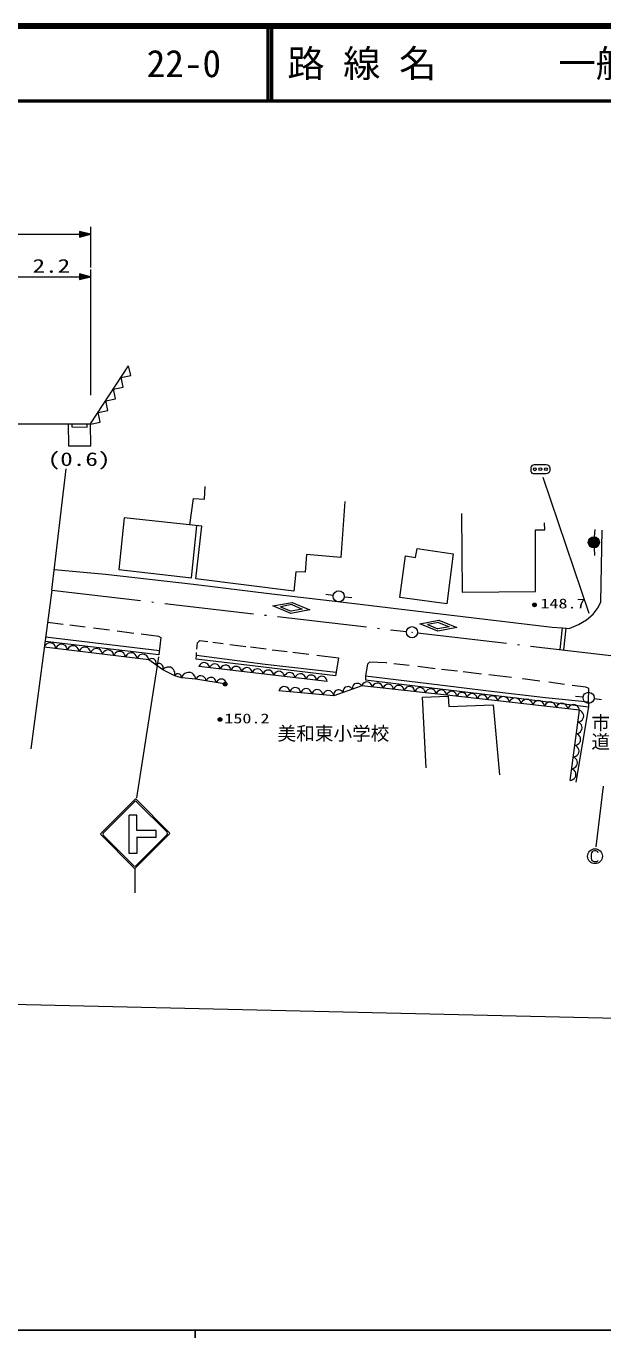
# Model space of a CAD drawing. Units: millimetres, scale not verified. Extents: x 80082 to 720082, y -79451 to 280549.
# Drawn here: x 185448 to 262768, y 104549 to 280549 of the extents above; entities that cross this region are included whole.
import ezdxf
from ezdxf.enums import TextEntityAlignment as Align

# ---------------------------------------------------------------- set-up
doc = ezdxf.new("R2010")
doc.units = ezdxf.units.MM
doc.header["$LTSCALE"] = 1000
doc.linetypes.add('LONG_DASHED_DOTTED', pattern=[15.25, 12, -1.5, 0.25, -1.5])
for name, color, linetype, lineweight in [('M-TTL', 2, 'Continuous', 140), ('M-TTL-BAND', 7, 'Continuous', 25), ('M-TTL-LINE', 7, 'Continuous', 50), ('S-BGD', 7, 'Continuous', 13), ('S-BGD-CRST', 4, 'Continuous', 13), ('S-BGD-HTXT', 6, 'Continuous', 13), ('S-BMK', 2, 'LONG_DASHED_DOTTED', 13)]:
    doc.layers.add(name, color=color, linetype=linetype, lineweight=lineweight)
doc.layers.add('M-TTL-TXT', color=7, linetype='Continuous')
doc.styles.add('@ＭＳ ゴシック', font='')
doc.styles.add('ＭＳ ゴシック', font='')
doc.styles.get('@ＭＳ ゴシック').set_extended_font_data('@MS Gothic')
doc.styles.get('ＭＳ ゴシック').set_extended_font_data('MS Gothic')

# ---------------------------------------------------------------- blocks, each defined once
blk = doc.blocks.new('BUHIN8')
at = {"color": 4, "linetype": 'Continuous', "lineweight": 13}
blk.add_lwpolyline([(-519, -796), (796, -519), (519, 796)], dxfattribs=at)
blk = doc.blocks.new('BUHIN10')
at = {"color": 4, "linetype": 'Continuous', "lineweight": 13}
for points in [[(0, 0), (-1500, 375), (-1500, -375)], [(-308, 0), (-1406, -262), (-1406, 262)], [(-458, 0), (-1350, -206), (-1350, 206)], [(-611, 0), (-1294, -150), (-1294, 150)], [(-761, 0), (-1238, -94), (-1238, 94)]]:
    blk.add_lwpolyline(points, close=True, dxfattribs=at)
for points in [[(-154, 0), (-1462, -319), (-1462, 319), (-158, 0)], [(-1181, 0), (-915, 0), (-1181, -38), (-1181, 38), (-915, 0)]]:
    blk.add_lwpolyline(points, dxfattribs=at)
blk = doc.blocks.new('BUHIN24')
at = {"color": 7, "linetype": 'Continuous', "lineweight": 13}
blk.add_lwpolyline([(-105, -784), (83, -749), (249, -676), (442, -546), (559, -386), (642, -210), (675, 33), (641, 226), (570, 411), (418, 587), (277, 697), (105, 784)], dxfattribs=at)
blk = doc.blocks.new('BUHIN25')
at = {"color": 7, "linetype": 'Continuous', "lineweight": 13}
blk.add_lwpolyline([(784, -90), (746, 97), (670, 261), (536, 451), (375, 565), (197, 645), (-46, 673), (-237, 635), (-420, 561), (-593, 406), (-701, 263), (-784, 90)], dxfattribs=at)
blk = doc.blocks.new('BUHIN26')
at = {"color": 7, "linetype": 'Continuous', "lineweight": 13}
blk.add_lwpolyline([(683, -78), (650, 85), (583, 228), (467, 393), (326, 492), (171, 562), (-40, 586), (-207, 553), (-367, 488), (-517, 353), (-611, 229), (-683, 78)], dxfattribs=at)
blk = doc.blocks.new('BUHIN27')
at = {"color": 7, "linetype": 'Continuous', "lineweight": 13}
blk.add_lwpolyline([(713, -77), (677, 93), (606, 241), (484, 413), (337, 515), (175, 587), (-46, 610), (-219, 575), (-385, 506), (-541, 365), (-638, 235), (-713, 77)], dxfattribs=at)
blk = doc.blocks.new('BUHIN28')
at = {"color": 7, "linetype": 'Continuous', "lineweight": 13}
blk.add_lwpolyline([(624, 220), (527, 347), (409, 442), (239, 537), (75, 563), (-88, 558), (-281, 490), (-412, 392), (-523, 269), (-596, 88), (-625, -59), (-624, -220)], dxfattribs=at)
blk = doc.blocks.new('BUHIN29')
at = {"color": 7, "linetype": 'Continuous', "lineweight": 13}
blk.add_lwpolyline([(736, -66), (696, 108), (620, 260), (491, 434), (337, 537), (169, 608), (-59, 628), (-236, 588), (-406, 515), (-564, 366), (-661, 230), (-736, 66)], dxfattribs=at)
blk = doc.blocks.new('BUHIN30')
at = {"color": 7, "linetype": 'Continuous', "lineweight": 13}
blk.add_lwpolyline([(717, -83), (683, 88), (613, 238), (491, 412), (343, 516), (181, 590), (-41, 615), (-216, 581), (-384, 513), (-542, 372), (-641, 241), (-717, 83)], dxfattribs=at)
blk = doc.blocks.new('BUHIN31')
at = {"color": 7, "linetype": 'Continuous', "lineweight": 13}
blk.add_lwpolyline([(679, -110), (654, 55), (594, 200), (485, 371), (349, 477), (198, 554), (-13, 588), (-181, 562), (-343, 505), (-500, 377), (-600, 257), (-679, 110)], dxfattribs=at)
blk = doc.blocks.new('BUHIN35')
at = {"color": 7, "linetype": 'Continuous', "lineweight": 13}
blk.add_lwpolyline([(474, -330), (515, -197), (522, -64), (503, 104), (438, 234), (351, 347), (204, 450), (68, 492), (-76, 508), (-241, 468), (-360, 413), (-474, 330)], dxfattribs=at)
blk = doc.blocks.new('BUHIN36')
at = {"color": 7, "linetype": 'Continuous', "lineweight": 13}
blk.add_lwpolyline([(778, -95), (742, 91), (667, 254), (536, 444), (376, 558), (201, 639), (-41, 668), (-230, 632), (-413, 560), (-586, 407), (-694, 267), (-778, 95)], dxfattribs=at)
blk = doc.blocks.new('BUHIN13')
at = {"color": 7, "linetype": 'Continuous', "lineweight": 13}
for centre, radius in [((0, 0), 250), ((0, 0), 219), ((0, 0), 188), ((0, 0), 156), ((0, 0), 125), ((0, 0), 93.8), ((0, -1), 62.5), ((0, 0), 31.2)]:
    blk.add_circle(centre, radius, dxfattribs=at)
blk = doc.blocks.new('BUHIN139')
at = {"color": 7, "linetype": 'Continuous', "lineweight": 13}
blk.add_circle((0, 0), 746, dxfattribs=at)
blk = doc.blocks.new('BUHIN141')
at = {"color": 7, "linetype": 'Continuous', "lineweight": 13}
blk.add_lwpolyline([(440, 475), (400, 570), (330, 640), (235, 695), (120, 725), (-75, 725), (-230, 695), (-390, 585), (-485, 445), (-525, 245), (-525, -245), (-485, -455), (-410, -580), (-265, -685), (-85, -725), (105, -725), (250, -710), (325, -665), (395, -600), (425, -530)], dxfattribs=at)
blk.add_circle((0, 0), 995, dxfattribs=at)
blk = doc.blocks.new('BUHIN1')
at = {"color": 2, "linetype": 'Continuous', "lineweight": 13}
for radius in [746, 22.5]:
    blk.add_circle((0, 0), radius, dxfattribs=at)

msp = doc.modelspace()

# ---------------------------------------------------------------- linework, layer by layer
at = {"layer": 'M-TTL'}
msp.add_line((720082, 280549), (80082, 280549), dxfattribs=at)
at = {"layer": 'M-TTL-BAND'}
for p, q in [((80082, 105549), (619082, 105549)), ((208082, 105549), (208082, 104549))]:
    msp.add_line(p, q, dxfattribs=at)
at = {"layer": 'M-TTL-LINE'}
for p, q in [((217832, 280549), (217832, 270549)), ((218332, 280549), (218332, 270549)), ((80082, 270549), (720082, 270549))]:
    msp.add_line(p, q, dxfattribs=at)
at = {"layer": 'S-BGD'}
for p, q in [((254725, 220029), (260882, 201808)), ((209342, 217088), (209442, 218787)), ((207390, 213618), (207892, 217188)), ((207892, 217188), (209342, 217088)), ((228181, 216789), (227631, 209243)), ((243814, 215162), (243910, 204609)), ((198598, 214590), (197848, 207644)), ((208992, 213441), (198598, 214590)), ((207593, 206544), (208345, 213512)), ((208192, 206395), (208992, 213441)), ((253727, 204673), (253727, 212988)), ((253727, 212988), (255006, 212988)), ((255006, 212988), (254974, 213915)), ((261645, 212028), (261735, 213023)), ((262500, 203309), (262671, 212924)), ((223034, 209643), (222834, 207294)), ((227631, 209243), (223034, 209643)), ((235531, 203874), (236298, 209502)), ((236298, 209502), (237642, 209246)), ((237642, 209246), (237897, 210461)), ((237897, 210461), (242726, 209758)), ((242726, 209758), (241863, 203042)), ((261614, 210532), (261664, 209533)), ((189196, 207664), (196075, 207018)), ((196075, 207018), (207868, 205658)), ((197848, 207644), (207593, 206544)), ((221335, 204745), (208192, 206395)), ((221585, 207344), (221335, 204745)), ((222834, 207294), (221585, 207344)), ((207868, 205658), (218393, 204372)), ((218393, 204372), (227228, 203344)), ((226616, 204138), (225625, 204270)), ((243910, 204609), (253727, 204673)), ((218527, 202768), (221094, 203239)), ((220929, 201748), (218527, 202768)), ((221059, 202928), (219564, 202654)), ((219564, 202654), (220963, 202059)), ((221059, 202928), (222459, 202334)), ((221094, 203239), (223496, 202219)), ((227228, 203344), (242145, 201570)), ((228106, 203971), (229102, 203879)), ((241863, 203042), (235531, 203874)), ((261488, 201643), (262158, 202568)), ((262158, 202568), (262500, 203309)), ((223496, 202219), (220929, 201748)), ((222459, 202334), (220963, 202059)), ((238228, 200373), (240792, 200859)), ((240792, 200859), (243201, 199854)), ((242145, 201570), (255984, 199919)), ((259495, 200247), (260591, 200874)), ((260591, 200874), (261488, 201643)), ((188307, 200589), (190389, 200325)), ((191298, 200210), (193372, 199947)), ((194488, 199806), (196606, 199538)), ((197638, 199408), (199877, 199124)), ((200870, 198999), (203188, 198705)), ((240637, 199367), (238228, 200373)), ((240760, 200548), (239266, 200264)), ((239266, 200264), (240669, 199679)), ((243201, 199854), (240637, 199367)), ((242162, 199962), (240669, 199679)), ((240760, 200548), (242162, 199962)), ((255984, 199919), (257366, 199807)), ((257075, 196893), (257366, 199807)), ((257366, 199807), (257813, 199762)), ((257813, 199762), (257523, 196849)), ((257927, 199761), (258256, 199734)), ((258256, 199734), (259495, 200247)), ((201870, 195517), (187868, 197233)), ((187973, 198040), (203233, 196236)), ((188047, 198605), (203302, 196782)), ((203188, 198705), (203520, 198524)), ((203520, 198524), (203227, 196187)), ((208339, 196944), (208412, 197810)), ((208412, 197810), (208717, 198102)), ((208717, 198102), (209802, 197967)), ((210476, 197882), (211878, 197707)), ((212772, 197595), (214914, 197326)), ((215534, 197249), (217630, 196986)), ((203172, 195921), (200247, 176999)), ((203768, 194195), (201870, 195517)), ((208239, 195626), (208271, 196137)), ((216915, 194574), (208239, 195626)), ((208271, 196137), (208304, 196524)), ((208271, 196137), (217489, 194956)), ((218432, 196885), (220464, 196631)), ((221218, 196537), (223335, 196271)), ((224411, 196137), (227322, 195772)), ((227322, 195772), (226994, 193872)), ((205356, 193386), (203768, 194195)), ((225807, 192623), (208593, 194615)), ((226930, 193362), (216915, 194574)), ((217489, 194956), (226994, 193872)), ((226994, 193872), (226930, 193362)), ((231200, 194956), (230951, 193379)), ((231487, 195190), (231200, 194956)), ((233730, 195100), (231487, 195190)), ((233831, 195088), (233730, 195100)), ((236811, 194741), (234746, 194981)), ((240297, 194334), (237948, 194608)), ((243302, 193983), (241158, 194233)), ((246502, 193610), (244048, 193896)), ((206255, 193117), (205356, 193386)), ((208203, 192907), (206255, 193117)), ((212279, 192248), (208203, 192907)), ((230435, 192024), (226689, 190705)), ((241836, 190795), (230435, 192024)), ((230951, 193379), (230949, 192821)), ((230949, 192821), (236152, 192211)), ((230951, 193379), (240906, 192186)), ((236152, 192211), (243560, 191314)), ((240906, 192186), (247433, 191369)), ((250517, 193142), (247503, 193493)), ((252034, 192965), (252016, 192967)), ((254346, 192661), (252034, 192965)), ((257656, 192227), (255527, 192506)), ((260502, 191853), (258686, 192091)), ((260887, 191668), (260502, 191853)), ((226689, 190705), (219334, 191364)), ((238599, 190493), (242022, 190669)), ((239093, 181035), (238599, 190493)), ((248668, 190016), (241836, 190795)), ((242022, 190669), (242128, 189257)), ((243560, 191314), (251488, 190399)), ((247433, 191369), (255098, 190471)), ((251488, 190399), (260842, 189197)), ((255098, 190471), (260858, 189887)), ((260119, 190506), (259125, 190615)), ((260858, 189887), (260887, 191668)), ((261610, 190338), (262603, 190222)), ((242128, 189257), (248092, 189504)), ((248092, 189504), (248904, 180082)), ((259650, 188757), (248668, 190016)), ((258391, 179347), (259650, 188757)), ((260842, 189197), (259176, 179100)), ((260858, 189887), (260842, 189197)), ((262841, 178549), (261849, 170427)), ((195435, 172211), (200036, 176813)), ((195760, 172282), (199966, 176487)), ((200178, 176813), (204680, 172311)), ((200249, 176487), (204355, 172381)), ((199267, 169532), (199267, 174683)), ((200266, 174683), (199267, 174683)), ((200288, 172618), (200266, 174683)), ((202876, 172618), (200288, 172618)), ((202876, 171665), (202876, 172618)), ((199937, 167567), (195435, 172069)), ((195760, 171999), (199866, 167893)), ((204680, 172169), (200078, 167567)), ((204355, 172098), (200149, 167893)), ((202876, 171665), (200243, 171665)), ((200266, 171665), (200266, 169532)), ((200266, 169532), (199267, 169532)), ((200007, 167538), (200007, 164264))]:
    msp.add_line(p, q, dxfattribs=at)
msp.add_lwpolyline([(253617, 221719), (255180, 221735), (255336, 221711), (255449, 221662), (255557, 221551), (255627, 221439), (255653, 221270), (255656, 220958), (255627, 220789), (255565, 220676), (255466, 220575), (255348, 220511), (255192, 220485), (253630, 220469), (253473, 220493), (253366, 220548), (253253, 220653), (253189, 220765), (253156, 220933), (253153, 221246), (253183, 221415), (253244, 221528), (253350, 221635), (253468, 221699)], close=True, dxfattribs=at)
for points in [[(205356, 193386), (205390, 193599), (205373, 193803), (205308, 194056), (205181, 194241), (205025, 194395), (204779, 194521), (204562, 194556), (204339, 194550), (204095, 194454), (203925, 194346), (203768, 194195)], [(206255, 193117), (206253, 193230), (206225, 193334), (206167, 193459), (206084, 193543), (205989, 193608), (205849, 193650), (205734, 193648), (205619, 193624), (205501, 193551), (205423, 193479), (205356, 193386)], [(208203, 192907), (208154, 193139), (208058, 193341), (207891, 193576), (207689, 193716), (207468, 193814), (207166, 193846), (206930, 193798), (206703, 193704), (206490, 193510), (206357, 193332), (206255, 193117)]]:
    msp.add_lwpolyline(points, dxfattribs=at)
for centre, radius in [((253655, 221094), 188), ((254405, 221102), 188), ((255155, 221109), 188), ((261577, 211281), 746), ((261577, 211281), 660), ((261577, 211281), 574), ((261577, 211281), 484), ((261577, 211281), 398), ((261577, 211281), 292), ((261577, 211281), 202), ((261577, 211281), 116), ((261577, 211281), 22.5)]:
    msp.add_circle(centre, radius, dxfattribs=at)
for centre, radius, start, end in [((200107, 176346), 200, 45, 135), ((200107, 176742), 100, 45, 135), ((195505, 172140), 100, 135, 225), ((195901, 172140), 200, 135, 225), ((204213, 172240), 200, 315, 45), ((204609, 172240), 100, 315, 45), ((200007, 168034), 200, 225, 315), ((200007, 167638), 100, 225, 315)]:
    msp.add_arc(centre, radius, start, end, dxfattribs=at)
at = {"layer": 'S-BGD-CRST'}
for p, q in [((194078, 253635), (194078, 248155)), ((150427, 252635), (194078, 252635)), ((182686, 246925), (194078, 246925)), ((194078, 247925), (194078, 231027)), ((194078, 227175), (199172, 234983)), ((180552, 227194), (191059, 227179)), ((191059, 227179), (191123, 224253)), ((191059, 227179), (194078, 227175)), ((191576, 227178), (191576, 226776)), ((193633, 226755), (193633, 227176)), ((194099, 224253), (194078, 227175)), ((191576, 226776), (193633, 226755)), ((191123, 224253), (194099, 224253))]:
    msp.add_line(p, q, dxfattribs=at)
at = {"layer": 'S-BGD-HTXT'}
for p, q in [((188866, 204859), (190782, 221159)), ((188866, 204859), (186078, 183565)), ((124442, 150647), (304989, 146528))]:
    msp.add_line(p, q, dxfattribs=at)
at = {"layer": 'S-BMK'}
for p, q in [((188866, 204859), (236441, 199317)), ((237931, 199143), (289557, 193077))]:
    msp.add_line(p, q, dxfattribs=at)

# ---------------------------------------------------------------- block references
at = {"layer": 'S-BGD'}
for name, p in [('BUHIN139', (227360, 204040)), ('BUHIN13', (253607, 202896)), ('BUHIN36', (188645, 197137)), ('BUHIN36', (190201, 196947)), ('BUHIN36', (191757, 196756)), ('BUHIN36', (193313, 196566)), ('BUHIN36', (194869, 196375)), ('BUHIN36', (196425, 196184)), ('BUHIN36', (197981, 195994)), ('BUHIN36', (199537, 195803)), ('BUHIN36', (201092, 195613)), ('BUHIN35', (202345, 195187)), ('BUHIN35', (203294, 194526)), ('BUHIN30', (209310, 194532)), ('BUHIN30', (210745, 194366)), ('BUHIN30', (212179, 194200)), ('BUHIN30', (213614, 194034)), ('BUHIN30', (215048, 193868)), ('BUHIN30', (216483, 193702)), ('BUHIN30', (217917, 193536)), ('BUHIN30', (219352, 193370)), ('BUHIN30', (220786, 193204)), ('BUHIN30', (222221, 193038)), ('BUHIN31', (208883, 192797)), ('BUHIN31', (210241, 192577)), ('BUHIN31', (211600, 192357)), ('BUHIN13', (212119, 192273)), ('BUHIN29', (220070, 191298)), ('BUHIN30', (223655, 192872)), ('BUHIN30', (225090, 192706)), ('BUHIN28', (228562, 191364)), ('BUHIN28', (229811, 191804)), ('BUHIN27', (231148, 191947)), ('BUHIN27', (232573, 191793)), ('BUHIN27', (233998, 191640)), ('BUHIN27', (235423, 191486)), ('BUHIN27', (236848, 191332)), ('BUHIN29', (221541, 191166)), ('BUHIN29', (223012, 191035)), ('BUHIN29', (224483, 190903)), ('BUHIN29', (225954, 190771)), ('BUHIN28', (227314, 190925)), ('BUHIN27', (238273, 191179)), ('BUHIN27', (239698, 191025)), ('BUHIN27', (241123, 190872)), ('BUHIN26', (242519, 190717)), ('BUHIN26', (243886, 190561)), ('BUHIN26', (245252, 190405)), ('BUHIN26', (246619, 190249)), ('BUHIN26', (247985, 190094)), ('BUHIN25', (249453, 189926)), ('BUHIN25', (251022, 189746)), ('BUHIN25', (252590, 189566)), ('BUHIN139', (260865, 190425)), ('BUHIN25', (254159, 189386)), ('BUHIN25', (255728, 189207)), ('BUHIN25', (257296, 189027)), ('BUHIN25', (258865, 188847)), ('BUHIN24', (259545, 187973)), ('BUHIN13', (211435, 187527)), ('BUHIN24', (259335, 186405)), ('BUHIN24', (259125, 184836)), ('BUHIN24', (258915, 183268)), ('BUHIN24', (258706, 181700)), ('BUHIN24', (258496, 180131)), ('BUHIN141', (261729, 169169))]:
    msp.add_blockref(name, p, dxfattribs=at)
at = {"layer": 'S-BGD-CRST'}
for name, p in [('BUHIN10', (194078, 252635)), ('BUHIN10', (194078, 246925)), ('BUHIN8', (198662, 234202)), ('BUHIN8', (197643, 232640)), ('BUHIN8', (196625, 231079)), ('BUHIN8', (195606, 229517)), ('BUHIN8', (194587, 227956))]:
    msp.add_blockref(name, p, dxfattribs=at)
at = {"layer": 'S-BMK'}
msp.add_blockref('BUHIN1', (237186, 199230), dxfattribs=at)

# ---------------------------------------------------------------- texts
at = {"layer": 'M-TTL-TXT', "style": 'ＭＳ ゴシック'}
for s, p in [('22-0', (201603, 275549)), ('路 線 名', (220461, 275549)), ('一般県道岩国美和線', (256816, 275549))]:
    msp.add_text(s, height=3666, dxfattribs=at).set_placement(p, align=Align.MIDDLE_LEFT)
at = {"layer": 'S-BGD', "style": 'ＭＳ ゴシック', "width": 1.35}
for s, height, p in [('(0.6)', 1833, (188322, 220992)), ('148.7', 1320, (254402, 202030)), ('150.2', 1320, (212011, 186602))]:
    msp.add_text(s, height=height, dxfattribs=at).set_placement(p, align=Align.BOTTOM_LEFT)
at = {"layer": 'S-BGD', "style": 'ＭＳ ゴシック'}
msp.add_text(' 美和東小学校', height=1833, dxfattribs=at).set_placement((217901, 184171), align=Align.BOTTOM_LEFT)
at = {"layer": 'S-BGD', "style": '@ＭＳ ゴシック'}
msp.add_text('市道', height=1833, rotation=270, dxfattribs=at).set_placement((260990, 188323), align=Align.BOTTOM_LEFT)
at = {"layer": 'S-BGD-CRST', "style": 'ＭＳ ゴシック', "width": 1.35}
msp.add_text('2.2', height=1833, dxfattribs=at).set_placement((186287, 246925), align=Align.BOTTOM_LEFT)

doc.saveas('drawing.dxf')
